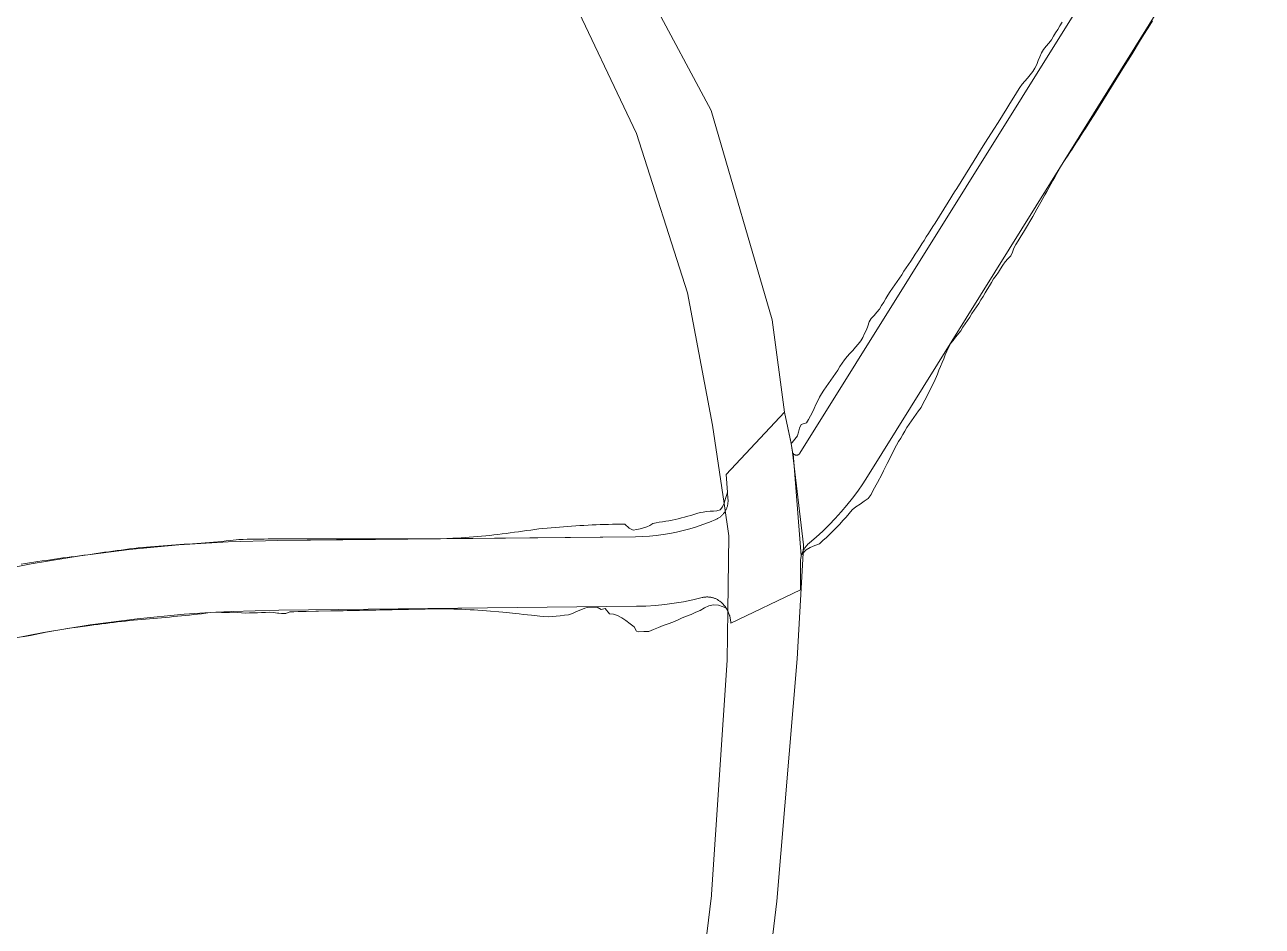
# Model space of a CAD drawing. Header units: inches. Extents: x 704148 to 723432, y 7075344 to 7101810.
# Drawn here: x 715513.2 to 715815.2, y 7083368.1 to 7083588.2 of the extents above; entities that cross this region are included whole.
import ezdxf

# ---------------------------------------------------------------- set-up
doc = ezdxf.new("R2010")
doc.units = ezdxf.units.IN
doc.header["$MEASUREMENT"] = 0
doc.layers.add('gisdb.gisadmin', color=7, linetype='Continuous', lineweight=9, true_color=0xccf5fc)

msp = doc.modelspace()

# ---------------------------------------------------------------- linework, layer by layer
at = {"layer": 'gisdb.gisadmin'}
for points in [[(715797.1933, 7083635.6592), (715702.3619, 7083483.5705), (715702.3432, 7083483.5414), (715702.3234, 7083483.5131), (715702.3026, 7083483.4854), (715702.2809, 7083483.4585), (715702.2583, 7083483.4323), (715702.2348, 7083483.4069), (715702.2104, 7083483.3824), (715702.1852, 7083483.3587), (715702.1592, 7083483.3359), (715702.1324, 7083483.314), (715702.1049, 7083483.293), (715702.0766, 7083483.273), (715702.0477, 7083483.254), (715702.0182, 7083483.2361), (715701.988, 7083483.2191), (715701.9573, 7083483.2032), (715701.926, 7083483.1884), (715701.8943, 7083483.1746), (715701.8621, 7083483.162), (715701.8295, 7083483.1505), (715701.7965, 7083483.1401), (715701.7631, 7083483.1309), (715701.7295, 7083483.1228), (715701.6956, 7083483.1159), (715701.6615, 7083483.1102), (715701.6272, 7083483.1057), (715701.5927, 7083483.1023), (715701.5582, 7083483.1001), (715701.5236, 7083483.0992), (715701.489, 7083483.0994), (715701.4545, 7083483.1008), (715701.42, 7083483.1035), (715701.3856, 7083483.1073), (715701.3514, 7083483.1123), (715701.3173, 7083483.1185), (715701.2835, 7083483.1258), (715701.25, 7083483.1344), (715701.2168, 7083483.144), (715701.1839, 7083483.1549), (715701.1515, 7083483.1668), (715701.1194, 7083483.1799), (715701.0879, 7083483.194), (715701.0568, 7083483.2093), (715701.0263, 7083483.2256), (715700.9964, 7083483.243), (715700.9671, 7083483.2613), (715700.9384, 7083483.2807), (715700.9105, 7083483.3011), (715700.8832, 7083483.3224), (715700.8568, 7083483.3447), (715700.8311, 7083483.3678), (715700.8062, 7083483.3918), (715700.7821, 7083483.4167), (715700.759, 7083483.4424), (715700.7367, 7083483.4689), (715700.7205, 7083483.4897), (715700.6398, 7083483.612), (715700.5941, 7083483.7051), (715700.5485, 7083483.8356), (715700.5213, 7083483.9712), (715700.2691, 7083485.9231), (715700.5028, 7083486.23), (715701.738, 7083487.852), (715701.9519, 7083488.4564), (715701.9858, 7083488.6819), (715702.2674, 7083489.6846), (715702.7005, 7083490.5929), (715703.9866, 7083490.9701), (715704.468, 7083491.8483), (715704.9833, 7083492.7055), (715705.4091, 7083493.6184), (715705.8313, 7083494.5335), (715706.2751, 7083495.4352), (715706.7221, 7083496.3349), (715707.171, 7083497.2334), (715707.6571, 7083498.1087), (715708.2153, 7083498.9391), (715708.7756, 7083499.7683), (715709.3091, 7083500.6141), (715709.8772, 7083501.4384), (715710.4748, 7083502.2443), (715711.0648, 7083503.0549), (715711.6286, 7083503.8818), (715712.1447, 7083504.7385), (715712.6449, 7083505.6051), (715713.2455, 7083506.4091), (715713.8585, 7083507.2054), (715714.57, 7083507.9404), (715715.2844, 7083508.6735), (715715.9421, 7083509.442), (715716.5766, 7083510.2249), (715717.1933, 7083511.0189), (715717.7541, 7083511.8477), (715718.1661, 7083512.7692), (715718.5996, 7083513.6773), (715718.9821, 7083514.6172), (715719.2396, 7083515.6349), (715719.7733, 7083516.4806), (715720.4589, 7083517.2317), (715721.1389, 7083517.9863), (715721.8144, 7083518.7436), (715722.2868, 7083519.6276), (715722.811, 7083520.4792), (715723.3067, 7083521.3485), (715723.8155, 7083522.2097), (715724.3848, 7083523.0332), (715724.9522, 7083523.858), (715725.5175, 7083524.684), (715726.0808, 7083525.5112), (715726.642, 7083526.3398), (715727.2013, 7083527.1696), (715727.7585, 7083528.0006), (715728.3137, 7083528.8329), (715728.8668, 7083529.6665), (715729.418, 7083530.5013), (715729.9671, 7083531.3374), (715730.5142, 7083532.1747), (715731.0593, 7083533.0134), (715731.6024, 7083533.8532), (715732.1434, 7083534.6944), (715732.6824, 7083535.5367), (715733.2194, 7083536.3804), (715733.7543, 7083537.2253), (715734.8182, 7083538.9189), (715735.3481, 7083539.767), (715736.4079, 7083541.4631), (715737.4677, 7083543.1592), (715738.5275, 7083544.8553), (715740.1172, 7083547.3995), (715740.6471, 7083548.2476), (715741.7069, 7083549.9437), (715742.7667, 7083551.6398), (715744.8863, 7083555.0321), (715746.476, 7083557.5762), (715747.5358, 7083559.2724), (715749.1255, 7083561.8165), (715749.6554, 7083562.6646), (715750.7152, 7083564.3607), (715751.775, 7083566.0568), (715752.8348, 7083567.753), (715753.3647, 7083568.601), (715754.4245, 7083570.2972), (715754.9544, 7083571.1452), (715755.4843, 7083571.9933), (715756.0142, 7083572.8413), (715756.5997, 7083573.6548), (715757.2662, 7083574.4178), (715757.9322, 7083575.1811), (715758.5981, 7083575.9444), (715759.1862, 7083576.7563), (715759.709, 7083577.6088), (715760.1512, 7083578.5114), (715760.5327, 7083579.4519), (715760.9143, 7083580.3923), (715761.324, 7083581.3152), (715761.8431, 7083582.17), (715762.4529, 7083582.9683), (715763.1123, 7083583.7357), (715763.7618, 7083584.5093), (715764.2395, 7083585.3899), (715764.781, 7083586.2307), (715765.315, 7083587.0763), (715765.8252, 7083587.9366), (715766.3354, 7083588.7969)], [(715815.2075, 7083632.6137), (715718.8699, 7083477.9204), (715717.6964, 7083476.1019), (715716.4651, 7083474.3221), (715715.1772, 7083472.5829), (715713.834, 7083470.8859), (715712.4369, 7083469.233), (715710.9874, 7083467.6259), (715709.487, 7083466.0662), (715707.9373, 7083464.5555), (715706.3397, 7083463.0955), (715704.6961, 7083461.6876), (715704.5419, 7083461.5554), (715704.3924, 7083461.418), (715704.2476, 7083461.2756), (715704.1076, 7083461.1284), (715703.9728, 7083460.9766), (715703.8431, 7083460.8203), (715703.7188, 7083460.6597), (715703.6001, 7083460.495), (715703.4869, 7083460.3263), (715703.3796, 7083460.1539), (715703.2781, 7083459.978), (715703.1827, 7083459.7988), (715703.0933, 7083459.6164), (715703.0102, 7083459.4311), (715702.9334, 7083459.2431), (715702.863, 7083459.0526), (715702.8029, 7083458.8713), (715702.8027, 7083458.8711), (715702.8019, 7083458.8683), (715702.7991, 7083458.8599), (715702.7418, 7083458.665), (715702.704, 7083458.5182), (715702.7038, 7083458.5176), (715700.7205, 7083483.4897), (715700.7367, 7083483.4689), (715700.759, 7083483.4424), (715700.7821, 7083483.4167), (715700.8062, 7083483.3918), (715700.8311, 7083483.3678), (715700.8568, 7083483.3447), (715700.8832, 7083483.3224), (715700.9105, 7083483.3011), (715700.9384, 7083483.2807), (715700.9671, 7083483.2613), (715700.9964, 7083483.243), (715701.0263, 7083483.2256), (715701.0568, 7083483.2093), (715701.0879, 7083483.194), (715701.1194, 7083483.1799), (715701.1515, 7083483.1668), (715701.1839, 7083483.1549), (715701.2168, 7083483.144), (715701.25, 7083483.1344), (715701.2835, 7083483.1258), (715701.3173, 7083483.1185), (715701.3514, 7083483.1123), (715701.3856, 7083483.1073), (715701.42, 7083483.1035), (715701.4545, 7083483.1008), (715701.489, 7083483.0994), (715701.5236, 7083483.0992), (715701.5582, 7083483.1001), (715701.5927, 7083483.1023), (715701.6272, 7083483.1057), (715701.6615, 7083483.1102), (715701.6956, 7083483.1159), (715701.7295, 7083483.1228), (715701.7631, 7083483.1309), (715701.7965, 7083483.1401), (715701.8295, 7083483.1505), (715701.8621, 7083483.162), (715701.8943, 7083483.1746), (715701.926, 7083483.1884), (715701.9573, 7083483.2032), (715701.988, 7083483.2191), (715702.0182, 7083483.2361), (715702.0477, 7083483.254), (715702.0766, 7083483.273), (715702.1049, 7083483.293), (715702.1324, 7083483.314), (715702.1592, 7083483.3359), (715702.1852, 7083483.3587), (715702.2104, 7083483.3824), (715702.2348, 7083483.4069), (715702.2583, 7083483.4323), (715702.2809, 7083483.4585), (715702.3026, 7083483.4854), (715702.3234, 7083483.5131), (715702.3432, 7083483.5414), (715702.3619, 7083483.5705), (715797.1933, 7083635.6592)], [(715788.4203, 7083589.18), (715787.3656, 7083587.4807), (715786.3108, 7083585.7814), (715785.2561, 7083584.0821), (715783.674, 7083581.5332), (715782.6192, 7083579.8339), (715781.5645, 7083578.1347), (715780.5098, 7083576.4354), (715779.455, 7083574.7361), (715778.4003, 7083573.0368), (715777.3456, 7083571.3376), (715776.2908, 7083569.6383), (715775.2361, 7083567.939), (715774.1814, 7083566.2397), (715773.1244, 7083564.5418), (715772.0429, 7083562.8592), (715771.5021, 7083562.018), (715770.9613, 7083561.1767), (715770.4205, 7083560.3354), (715769.8798, 7083559.4941), (715769.339, 7083558.6528), (715768.7982, 7083557.8115), (715768.2574, 7083556.9702), (715767.6997, 7083556.1395), (715766.7194, 7083554.7057), (715766.0775, 7083553.6156), (715765.0928, 7083551.8726), (715764.6005, 7083551.0012), (715764.1082, 7083550.1297), (715763.6158, 7083549.2583), (715763.1235, 7083548.3868), (715762.6312, 7083547.5154), (715762.1388, 7083546.6439), (715761.1542, 7083544.901), (715760.1695, 7083543.1581), (715759.1849, 7083541.4152), (715758.6925, 7083540.5437), (715757.6983, 7083538.8068), (715757.186, 7083537.9477), (715756.1271, 7083536.2511), (715755.5976, 7083535.4027), (715755.0681, 7083534.5544), (715754.599, 7083533.6685), (715754.2551, 7083532.7046), (715753.8225, 7083531.7959), (715753.1462, 7083531.039), (715752.47, 7083530.2821), (715751.8912, 7083529.4645), (715751.3618, 7083528.6161), (715750.8066, 7083527.7838), (715750.2255, 7083526.9676), (715749.6525, 7083526.1464), (715749.1316, 7083525.2927), (715748.6143, 7083524.4368), (715748.0955, 7083523.5818), (715747.5753, 7083522.7278), (715747.0536, 7083521.8746), (715746.5304, 7083521.0224), (715745.9995, 7083520.1749), (715745.4559, 7083519.3354), (715744.9109, 7083518.4967), (715744.3645, 7083517.6589), (715743.8168, 7083516.8219), (715743.2678, 7083515.9858), (715742.1657, 7083514.316), (715741.6126, 7083513.4824), (715740.3664, 7083511.9024), (715739.7342, 7083511.118), (715739.1007, 7083510.3345), (715738.2473, 7083508.5098), (715737.8522, 7083507.5778), (715737.4591, 7083506.6445), (715737.068, 7083505.71), (715736.6789, 7083504.7743), (715736.2918, 7083503.8373), (715735.9067, 7083502.8991), (715735.1375, 7083501.022), (715734.6759, 7083500.1314), (715734.2163, 7083499.2395), (715733.7588, 7083498.3464), (715733.3032, 7083497.452), (715732.8497, 7083496.5564), (715732.3982, 7083495.6595), (715731.9264, 7083494.7753), (715731.34, 7083493.9624), (715730.7556, 7083493.1483), (715730.1733, 7083492.3329), (715729.593, 7083491.5162), (715729.0148, 7083490.6982), (715728.4481, 7083489.8731), (715728.0069, 7083488.9697), (715727.4868, 7083488.1156), (715726.9675, 7083487.2609), (715726.4501, 7083486.4051), (715725.9347, 7083485.548), (715725.4388, 7083484.6788), (715725.01, 7083483.7677), (715724.5762, 7083482.8598), (715724.1372, 7083481.9552), (715723.6931, 7083481.0537), (715722.7895, 7083479.2603), (715722.33, 7083478.3684), (715721.2967, 7083476.4091), (715720.2784, 7083474.5721), (715719.7356, 7083473.5233), (715719.0639, 7083472.5605), (715718.0741, 7083471.8325), (715717.0592, 7083471.1389), (715716.0383, 7083470.4664), (715715.0839, 7083469.7559), (715714.359, 7083468.8632), (715713.6146, 7083467.9865), (715712.8512, 7083467.1263), (715712.0713, 7083466.281), (715711.2774, 7083465.4488), (715710.4697, 7083464.6299), (715709.6485, 7083463.8246), (715708.814, 7083463.0331), (715707.9665, 7083462.2556), (715707.106, 7083461.4923), (715705.9799, 7083461.0436), (715704.8712, 7083460.5939), (715703.9054, 7083459.9816), (715702.8029, 7083458.8713), (715702.863, 7083459.0526), (715702.9334, 7083459.2431), (715703.0102, 7083459.4311), (715703.0933, 7083459.6164), (715703.1827, 7083459.7988), (715703.2781, 7083459.978), (715703.3796, 7083460.1539), (715703.4869, 7083460.3263), (715703.6001, 7083460.495), (715703.7188, 7083460.6597), (715703.8431, 7083460.8203), (715703.9728, 7083460.9766), (715704.1076, 7083461.1284), (715704.2476, 7083461.2756), (715704.3924, 7083461.418), (715704.5419, 7083461.5554), (715704.6961, 7083461.6876), (715706.3397, 7083463.0955), (715707.9373, 7083464.5555), (715709.487, 7083466.0662), (715710.9874, 7083467.6259), (715712.4369, 7083469.233), (715713.834, 7083470.8859), (715715.1772, 7083472.5829), (715716.4651, 7083474.3221), (715717.6964, 7083476.1019), (715718.8699, 7083477.9204), (715815.2075, 7083632.6137)], [(715678.1375, 7083353.5271), (715680.7743, 7083375.5721), (715680.8003, 7083375.8452), (715684.57, 7083433.05), (715684.7559, 7083445.0633), (715685.04, 7083463.42), (715683.8708, 7083471.3179), (715681.04, 7083490.44), (715674.92, 7083522.73), (715662.45, 7083561.64), (715645.2885, 7083597.8901)], [(715666.0151, 7083594.8636), (715680.69, 7083567.25), (715695.58, 7083516.16), (715698.5696, 7083493.5928), (715700.0916, 7083486.7243), (715700.2691, 7083485.9231), (715700.5485, 7083483.8356), (715703.23, 7083461.23), (715703.1194, 7083459.19), (715701.72, 7083433.39), (715696.7154, 7083374.1937), (715694.1015, 7083352.4432)], [(715502.8182, 7083454.1861), (715514.7067, 7083456.5455), (715526.668, 7083458.503), (715538.6884, 7083460.0564), (715550.7544, 7083461.204), (715562.8522, 7083461.9444), (715574.968, 7083462.2768), (715662.2743, 7083463.2003), (715663.9505, 7083463.246), (715665.6241, 7083463.3475), (715667.2935, 7083463.5047), (715668.9567, 7083463.7175), (715670.6119, 7083463.9857), (715672.2572, 7083464.3088), (715673.8908, 7083464.6866), (715675.511, 7083465.1186), (715677.1158, 7083465.6044), (715678.7035, 7083466.1434), (715680.2725, 7083466.7351), (715681.8208, 7083467.3787), (715681.9785, 7083467.4506), (715682.1337, 7083467.528), (715682.2861, 7083467.6108), (715682.4356, 7083467.6987), (715682.5819, 7083467.7918), (715682.7249, 7083467.89), (715682.8644, 7083467.993), (715683.0002, 7083468.1008), (715683.1323, 7083468.2132), (715683.2603, 7083468.3301), (715683.3842, 7083468.4515), (715683.5039, 7083468.577), (715683.6191, 7083468.7066), (715683.7297, 7083468.8402), (715683.8357, 7083468.9774), (715683.9368, 7083469.1183), (715684.033, 7083469.2626), (715684.1241, 7083469.4102), (715684.21, 7083469.5608), (715684.2907, 7083469.7143), (715684.366, 7083469.8705), (715684.4358, 7083470.0293), (715684.5001, 7083470.1903), (715684.5588, 7083470.3535), (715684.6117, 7083470.5186), (715684.6589, 7083470.6855), (715684.7003, 7083470.8539), (715684.7359, 7083471.0237), (715684.7655, 7083471.1945), (715684.7892, 7083471.3663), (715684.8069, 7083471.5388), (715684.8186, 7083471.7118), (715684.8243, 7083471.8852), (715684.824, 7083472.0586), (715684.8177, 7083472.2319), (715684.8053, 7083472.4049), (715684.655, 7083474.1003), (715684.372, 7083478.3852), (715698.5696, 7083493.5928), (715700.2691, 7083485.9231), (715700.5213, 7083483.9712), (715700.5485, 7083483.8356), (715700.5941, 7083483.7051), (715700.6398, 7083483.612), (715700.7205, 7083483.4897), (715702.7038, 7083458.5176), (715702.6471, 7083458.2702), (715702.6098, 7083458.0706), (715702.5793, 7083457.8698), (715702.5434, 7083457.5229), (715702.5255, 7083457.0598), (715702.5356, 7083450.2046), (715685.4948, 7083442.0419), (715685.4867, 7083442.285), (715685.4867, 7083442.2851), (715685.4702, 7083442.5276), (715685.4455, 7083442.7678), (715685.4454, 7083442.7696), (715685.4451, 7083442.7713), (715685.4121, 7083443.0105), (715685.3705, 7083443.2498), (715685.3704, 7083443.2502), (715685.3704, 7083443.2504), (715685.3205, 7083443.4882), (715685.2623, 7083443.7244), (715685.2335, 7083443.8262), (715685.2279, 7083443.8496), (715685.2206, 7083443.8717), (715685.196, 7083443.9584), (715685.1215, 7083444.19), (715685.0391, 7083444.4188), (715684.9487, 7083444.6446), (715684.8506, 7083444.8672), (715684.8026, 7083444.9667), (715684.7927, 7083444.9896), (715684.7747, 7083445.0244), (715684.7448, 7083445.0862), (715684.6315, 7083445.3014), (715684.5107, 7083445.5126), (715684.3827, 7083445.7194), (715684.3051, 7083445.8356), (715684.2932, 7083445.8551), (715684.2918, 7083445.8556), (715684.2476, 7083445.9216), (715684.1055, 7083446.1191), (715683.9566, 7083446.3114), (715683.8012, 7083446.4985), (715683.6394, 7083446.6801), (715683.4713, 7083446.8559), (715683.2972, 7083447.0258), (715683.1174, 7083447.1896), (715682.9319, 7083447.347), (715682.7956, 7083447.4548), (715682.6557, 7083447.5577), (715682.5122, 7083447.6558), (715682.3655, 7083447.7488), (715682.2155, 7083447.8366), (715682.0627, 7083447.9192), (715681.907, 7083447.9964), (715681.7488, 7083448.0682), (715681.5881, 7083448.1344), (715681.4253, 7083448.195), (715681.2604, 7083448.2499), (715681.0938, 7083448.299), (715680.9255, 7083448.3424), (715680.7558, 7083448.3798), (715680.585, 7083448.4113), (715680.4131, 7083448.4369), (715680.2405, 7083448.4565), (715680.0673, 7083448.4701), (715679.8937, 7083448.4776), (715679.7199, 7083448.4792), (715679.5462, 7083448.4746), (715679.3728, 7083448.4641), (715679.1998, 7083448.4475), (715679.0275, 7083448.4249), (715678.8562, 7083448.3964), (715678.6859, 7083448.3619), (715678.5169, 7083448.3215), (715676.2604, 7083447.7821), (715673.9866, 7083447.3207), (715671.6983, 7083446.938), (715669.3982, 7083446.6344), (715667.0889, 7083446.4102), (715664.7734, 7083446.2658), (715662.4542, 7083446.2013), (715575.1478, 7083445.2777), (715563.6046, 7083444.961), (715559.8127, 7083444.729), (715559.8122, 7083444.729), (715558.4456, 7083444.6453), (715558.4448, 7083444.6453), (715552.0786, 7083444.2556), (715540.5829, 7083443.1623), (715529.1305, 7083441.6823), (715517.7346, 7083439.8173), (715506.4079, 7083437.5694)], [(715512.3009, 7083456.465), (715513.3163, 7083456.6312), (715514.3322, 7083456.7945), (715515.3484, 7083456.9547), (715516.3651, 7083457.1121), (715517.3822, 7083457.2664), (715518.3996, 7083457.4177), (715519.4174, 7083457.5661), (715520.4356, 7083457.7115), (715521.4541, 7083457.8539), (715522.473, 7083457.9933), (715523.4922, 7083458.1297), (715524.5118, 7083458.2632), (715525.5316, 7083458.3936), (715526.5518, 7083458.5211), (715527.5723, 7083458.6456), (715528.5902, 7083458.7872), (715529.606, 7083458.9442), (715530.6223, 7083459.0983), (715531.6391, 7083459.2496), (715532.6572, 7083459.3916), (715533.6755, 7083459.5319), (715534.694, 7083459.6716), (715535.7129, 7083459.8085), (715536.7322, 7083459.9426), (715537.7519, 7083460.0737), (715538.772, 7083460.202), (715539.7924, 7083460.3284), (715540.813, 7083460.4544), (715541.8346, 7083460.5708), (715542.859, 7083460.6602), (715543.8836, 7083460.7467), (715544.9084, 7083460.8304), (715545.9334, 7083460.9111), (715546.9586, 7083460.989), (715547.9839, 7083461.0641), (715549.0095, 7083461.1362), (715550.0351, 7083461.2055), (715551.0609, 7083461.2719), (715552.0869, 7083461.3355), (715553.0732, 7083461.3938), (715553.1129, 7083461.393), (715553.113, 7083461.3961), (715554.1392, 7083461.4539), (715555.1634, 7083461.5411), (715557.2122, 7083461.7142), (715559.2623, 7083461.8752), (715561.3129, 7083462.0365), (715562.3362, 7083462.166), (715563.3602, 7083462.2926), (715565.4108, 7083462.5095), (715566.4395, 7083462.536), (715567.4683, 7083462.5595), (715568.4971, 7083462.58), (715569.5259, 7083462.5976), (715570.5548, 7083462.6123), (715571.5836, 7083462.6241), (715572.6125, 7083462.6329), (715573.6413, 7083462.6387), (715574.9642, 7083462.642), (715575.6784, 7083462.6422), (715577.6785, 7083462.6428), (715579.6786, 7083462.6434), (715582.6788, 7083462.6443), (715583.6789, 7083462.6446), (715584.6789, 7083462.6449), (715585.679, 7083462.6452), (715586.679, 7083462.6456), (715587.6791, 7083462.6459), (715588.6791, 7083462.6462), (715589.6792, 7083462.6465), (715590.6792, 7083462.6468), (715591.6793, 7083462.6471), (715592.6793, 7083462.6474), (715594.6794, 7083462.648), (715595.6795, 7083462.6483), (715596.6795, 7083462.6486), (715597.6796, 7083462.6489), (715598.6796, 7083462.6492), (715599.6797, 7083462.6495), (715600.6797, 7083462.6499), (715602.6799, 7083462.6505), (715604.68, 7083462.6511), (715607.6801, 7083462.652), (715608.6802, 7083462.6523), (715610.6803, 7083462.6551), (715574.968, 7083462.2768), (715562.8522, 7083461.9444), (715550.7544, 7083461.204), (715538.6884, 7083460.0564), (715526.668, 7083458.503), (715514.7067, 7083456.5455), (715502.8182, 7083454.1861)], [(715506.4079, 7083437.5694), (715517.7346, 7083439.8173), (715529.1305, 7083441.6823), (715540.5829, 7083443.1623), (715552.0786, 7083444.2556), (715558.4448, 7083444.6453), (715556.291, 7083444.3974), (715555.318, 7083444.2808), (715554.3455, 7083444.1615), (715553.3731, 7083444.0449), (715552.3987, 7083443.9573), (715551.4246, 7083443.8667), (715550.4508, 7083443.7734), (715549.4773, 7083443.6772), (715548.5042, 7083443.5782), (715547.5301, 7083443.4901), (715546.5547, 7083443.4156), (715545.5795, 7083443.3383), (715543.6296, 7083443.1751), (715542.6553, 7083443.0862), (715541.6813, 7083442.9942), (715540.7074, 7083442.8995), (715539.7339, 7083442.8019), (715538.7605, 7083442.7015), (715537.7875, 7083442.5983), (715536.8147, 7083442.4923), (715535.8421, 7083442.3834), (715534.8699, 7083442.2717), (715533.898, 7083442.1572), (715532.9263, 7083442.0399), (715531.955, 7083441.9198), (715530.984, 7083441.7966), (715530.0138, 7083441.6673), (715529.044, 7083441.5351), (715526.1351, 7083441.1323), (715524.0569, 7083440.8368), (715518.4001, 7083439.905), (715514.565, 7083439.11), (715512.6494, 7083438.7058)]]:
    msp.add_lwpolyline(points, dxfattribs=at)
for points in [[(715610.6803, 7083462.6551), (715612.6801, 7083462.6819), (715614.6799, 7083462.7056), (715616.2049, 7083462.7536), (715617.679, 7083462.8126), (715618.6785, 7083462.8611), (715619.678, 7083462.9161), (715620.6774, 7083462.9775), (715621.6767, 7083463.0453), (715622.676, 7083463.1211), (715623.6751, 7083463.2076), (715624.6742, 7083463.3007), (715625.6732, 7083463.4003), (715626.6721, 7083463.5063), (715627.671, 7083463.6189), (715628.6698, 7083463.7379), (715629.6685, 7083463.8634), (715630.6672, 7083463.9954), (715631.6658, 7083464.1307), (715632.6644, 7083464.266), (715633.6631, 7083464.4012), (715634.6617, 7083464.5365), (715635.6603, 7083464.6718), (715636.6589, 7083464.807), (715637.6576, 7083464.9423), (715638.6562, 7083465.0746), (715639.6549, 7083465.2009), (715640.6539, 7083465.3012), (715641.653, 7083465.3937), (715642.6522, 7083465.4803), (715643.6514, 7083465.5608), (715644.6506, 7083465.6354), (715645.65, 7083465.704), (715646.6493, 7083465.7675), (715647.6486, 7083465.8402), (715648.648, 7083465.907), (715649.6474, 7083465.9678), (715650.6469, 7083466.0228), (715651.6464, 7083466.0718), (715652.646, 7083466.1149), (715653.6457, 7083466.1521), (715654.6454, 7083466.1834), (715655.6452, 7083466.2087), (715656.645, 7083466.2282), (715657.6449, 7083466.2417), (715658.6449, 7083466.2523), (715659.6452, 7083466.227), (715660.6554, 7083465.2705), (715661.6602, 7083464.8158), (715662.5823, 7083464.9338), (715663.3858, 7083465.1216), (715664.1819, 7083465.3518), (715664.9707, 7083465.5964), (715665.748, 7083465.9008), (715666.4947, 7083466.4293), (715667.2671, 7083466.6121), (715668.0477, 7083466.7107), (715668.8266, 7083466.8223), (715669.6035, 7083466.9468), (715670.3782, 7083467.0843), (715671.1505, 7083467.2347), (715671.9202, 7083467.3979), (715672.6871, 7083467.5739), (715673.4509, 7083467.7627), (715674.2115, 7083467.9642), (715674.9686, 7083468.1783), (715675.7221, 7083468.405), (715676.4716, 7083468.6443), (715677.2171, 7083468.896), (715677.9909, 7083469.0708), (715678.788, 7083469.1946), (715679.5837, 7083469.337), (715680.4232, 7083469.3903), (715681.2876, 7083469.4103), (715682.1175, 7083469.531), (715682.8933, 7083469.7817), (715683.4388, 7083470.4973), (715683.8925, 7083471.3593), (715684.2097, 7083472.4995), (715684.4304, 7083473.2928), (715684.655, 7083474.1003), (715684.8053, 7083472.4049), (715684.8177, 7083472.2319), (715684.824, 7083472.0586), (715684.8243, 7083471.8852), (715684.8186, 7083471.7118), (715684.8069, 7083471.5388), (715684.7892, 7083471.3663), (715684.7655, 7083471.1945), (715684.7359, 7083471.0237), (715684.7003, 7083470.8539), (715684.6589, 7083470.6855), (715684.6117, 7083470.5186), (715684.5588, 7083470.3535), (715684.5001, 7083470.1903), (715684.4358, 7083470.0293), (715684.366, 7083469.8705), (715684.2907, 7083469.7143), (715684.21, 7083469.5608), (715684.1241, 7083469.4102), (715684.033, 7083469.2626), (715683.9368, 7083469.1183), (715683.8357, 7083468.9774), (715683.7297, 7083468.8402), (715683.6191, 7083468.7066), (715683.5039, 7083468.577), (715683.3842, 7083468.4515), (715683.2603, 7083468.3301), (715683.1323, 7083468.2132), (715683.0002, 7083468.1008), (715682.8644, 7083467.993), (715682.7249, 7083467.89), (715682.5819, 7083467.7918), (715682.4356, 7083467.6987), (715682.2861, 7083467.6108), (715682.1337, 7083467.528), (715681.9785, 7083467.4506), (715681.8208, 7083467.3787), (715680.2725, 7083466.7351), (715678.7035, 7083466.1434), (715677.1158, 7083465.6044), (715675.511, 7083465.1186), (715673.8908, 7083464.6866), (715672.2572, 7083464.3088), (715670.6119, 7083463.9857), (715668.9567, 7083463.7175), (715667.2935, 7083463.5047), (715665.6241, 7083463.3475), (715663.9505, 7083463.246), (715662.2743, 7083463.2003)], [(715683.4713, 7083446.8559), (715683.6394, 7083446.6801), (715683.8012, 7083446.4985), (715683.9566, 7083446.3114), (715684.1055, 7083446.1191), (715684.2476, 7083445.9216), (715684.2918, 7083445.8556), (715682.521, 7083446.4746), (715681.2717, 7083446.5811), (715680.1464, 7083446.2919), (715679.0767, 7083445.7878), (715678.0273, 7083445.1666), (715676.9212, 7083444.7465), (715675.8275, 7083444.2367), (715674.7093, 7083443.8067), (715673.5884, 7083443.3494), (715672.4712, 7083442.8094), (715671.3287, 7083442.3653), (715670.1733, 7083441.9487), (715669.0136, 7083441.4827), (715667.8417, 7083441.0225), (715666.6604, 7083440.5243), (715665.4624, 7083440.0815), (715664.2383, 7083440.0297), (715663.0136, 7083439.9983), (715662.5185, 7083440.1205), (715661.91, 7083441.2009), (715660.9027, 7083441.8924), (715659.8938, 7083442.7312), (715658.8868, 7083443.3876), (715657.881, 7083443.9241), (715656.8775, 7083444.2522), (715655.876, 7083444.392), (715654.8627, 7083445.6419), (715653.8651, 7083445.4094), (715652.8592, 7083445.9635), (715652.7164, 7083445.9667), (715651.8589, 7083445.9855), (715650.8585, 7083446.0134), (715650.4462, 7083445.912), (715649.8611, 7083445.7681), (715648.8654, 7083445.354), (715647.8697, 7083444.9459), (715646.8749, 7083444.4486), (715645.8782, 7083444.1225), (715644.8794, 7083444.0113), (715643.8804, 7083443.9047), (715642.8815, 7083443.8025), (715641.8824, 7083443.7048), (715640.8833, 7083443.6176), (715639.8823, 7083443.7106), (715638.8812, 7083443.8094), (715636.8788, 7083444.0219), (715635.8776, 7083444.1297), (715634.8764, 7083444.2374), (715633.8752, 7083444.3451), (715632.874, 7083444.4529), (715630.8716, 7083444.6683), (715628.8694, 7083444.8709), (715626.8674, 7083445.0478), (715624.8657, 7083445.199), (715623.7856, 7083445.2697), (715622.8642, 7083445.3245), (715621.8636, 7083445.3775), (715620.8631, 7083445.4242), (715619.8626, 7083445.4644), (715618.8622, 7083445.4982), (715617.8618, 7083445.5256), (715616.8616, 7083445.5465), (715615.8614, 7083445.561), (715614.8612, 7083445.5691), (715613.8611, 7083445.5708), (715612.8611, 7083445.566), (715611.8612, 7083445.5548), (715610.8613, 7083445.5372), (715609.8615, 7083445.5163), (715608.8617, 7083445.4955), (715607.8618, 7083445.4746), (715606.862, 7083445.4538), (715605.8621, 7083445.4329), (715604.8623, 7083445.4121), (715603.8625, 7083445.3912), (715602.8626, 7083445.3704), (715601.8628, 7083445.3495), (715600.863, 7083445.3287), (715599.8631, 7083445.3078), (715598.8633, 7083445.287), (715597.8635, 7083445.2661), (715596.8636, 7083445.2453), (715595.8638, 7083445.2244), (715594.864, 7083445.2036), (715593.8641, 7083445.1828), (715592.8643, 7083445.1619), (715591.8645, 7083445.1411), (715590.8646, 7083445.1202), (715589.8648, 7083445.0994), (715588.8649, 7083445.0785), (715587.8651, 7083445.0577), (715584.8656, 7083444.9951), (715584.2439, 7083444.9822), (715581.8661, 7083444.9326), (715579.8664, 7083444.8909), (715578.8666, 7083444.87), (715577.8668, 7083444.8492), (715576.8707, 7083444.4706), (715575.8708, 7083444.4563), (715575.1558, 7083444.5266), (715574.8763, 7083444.5539), (715573.8978, 7083444.6469), (715572.9187, 7083444.7365), (715571.9414, 7083444.7098), (715570.9642, 7083444.6786), (715569.9871, 7083444.6446), (715569.0101, 7083444.6079), (715568.0333, 7083444.5683), (715567.0566, 7083444.526), (715566.0748, 7083444.6259), (715565.0924, 7083444.7181), (715564.1125, 7083444.7347), (715563.135, 7083444.6921), (715562.1569, 7083444.6607), (715561.175, 7083444.7035), (715559.8127, 7083444.729), (715563.6046, 7083444.961), (715575.1478, 7083445.2777), (715662.4542, 7083446.2013), (715664.7734, 7083446.2658), (715667.0889, 7083446.4102), (715669.3982, 7083446.6344), (715671.6983, 7083446.938), (715673.9866, 7083447.3207), (715676.2604, 7083447.7821), (715678.5169, 7083448.3215), (715678.6859, 7083448.3619), (715678.8562, 7083448.3964), (715679.0275, 7083448.4249), (715679.1998, 7083448.4475), (715679.3728, 7083448.4641), (715679.5462, 7083448.4746), (715679.7199, 7083448.4792), (715679.8937, 7083448.4776), (715680.0673, 7083448.4701), (715680.2405, 7083448.4565), (715680.4131, 7083448.4369), (715680.585, 7083448.4113), (715680.7558, 7083448.3798), (715680.9255, 7083448.3424), (715681.0938, 7083448.299), (715681.2604, 7083448.2499), (715681.4253, 7083448.195), (715681.5881, 7083448.1344), (715681.7488, 7083448.0682), (715681.907, 7083447.9964), (715682.0627, 7083447.9192), (715682.2155, 7083447.8366), (715682.3655, 7083447.7488), (715682.5122, 7083447.6558), (715682.6557, 7083447.5577), (715682.7956, 7083447.4548), (715682.9319, 7083447.347), (715683.1174, 7083447.1896), (715683.2972, 7083447.0258)]]:
    msp.add_lwpolyline(points, close=True, dxfattribs=at)

doc.saveas('drawing.dxf')
